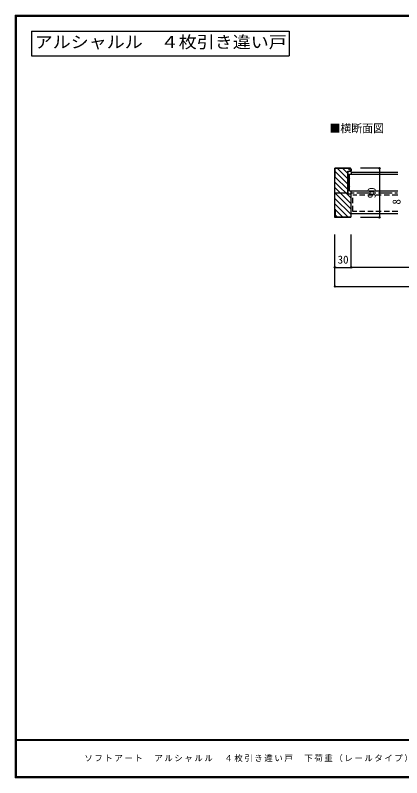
# Model space of a CAD drawing. Units: millimetres at full size, sheet at 1:5. Extents: x -973 to 977, y -718 to 696.
# Drawn here: x -973 to -265, y -701 to 696 of the extents above; entities that cross this region are included whole.
import ezdxf
from ezdxf.enums import TextEntityAlignment as Align

# ---------------------------------------------------------------- set-up
doc = ezdxf.new("R2010")
doc.units = ezdxf.units.MM
doc.header["$LTSCALE"] = 5
doc.header["$PDMODE"] = 32
doc.header["$PDSIZE"] = 2.5
doc.linetypes.add('CHAIN1', pattern=[8, 5, -1, 1, -1])
doc.linetypes.add('DASHED2', pattern=[3, 2, -1])
for name, color, linetype in [('0-1_通り芯', 4, 'CHAIN1'), ('0-4_枠', 3, 'Continuous'), ('0-6_扉', 6, 'Continuous'), ('0-7_金物', 3, 'Continuous'), ('0-A_文字', 3, 'Continuous'), ('0-B_寸法', 7, 'Continuous'), ('0-C_ハッチ', 4, 'Continuous'), ('F-1_枠', 6, 'Continuous'), ('F-A_文字', 7, 'Continuous')]:
    doc.layers.add(name, color=color, linetype=linetype)
doc.styles.add('ＭＳ ゴシック', font='')
doc.styles.get('ＭＳ ゴシック').set_extended_font_data('MS Gothic')

msp = doc.modelspace()

# ---------------------------------------------------------------- linework, layer by layer
at = {"layer": '0-1_通り芯'}
msp.add_line((-387.506, 370.494), (-272.466, 370.494), dxfattribs=at)
at = {"layer": '0-4_枠'}
for p, q in [((-387.506, 325.494), (-387.506, 415.494)), ((-358.92, 415.494), (-387.506, 415.494)), ((-387.006, 400.494), (-387.006, 414.994)), ((-359.127, 414.994), (-387.006, 414.994)), ((-364.006, 368.494), (-364.006, 410.494)), ((-364.006, 410.494), (-358.006, 410.494)), ((-363.506, 368.994), (-363.506, 409.994)), ((-363.506, 409.994), (-357.506, 409.994)), ((-359.127, 414.994), (-358.006, 413.872)), ((-357.506, 414.079), (-358.92, 415.494)), ((-358.006, 413.872), (-358.006, 410.494)), ((-357.506, 414.079), (-357.506, 409.994)), ((-387.006, 400.494), (-387.506, 400.494)), ((-364.006, 368.494), (-358.006, 368.494)), ((-363.506, 368.994), (-357.506, 368.994)), ((-358.006, 327.408), (-358.006, 368.494)), ((-357.506, 326.908), (-357.506, 368.994)), ((-387.006, 340.494), (-387.506, 340.494)), ((-387.006, 340.494), (-387.006, 325.994)), ((-358.92, 325.494), (-387.506, 325.494)), ((-359.42, 325.994), (-387.006, 325.994)), ((-358.006, 327.408), (-359.42, 325.994)), ((-358.92, 325.494), (-357.506, 326.908))]:
    msp.add_line(p, q, dxfattribs=at)
at = {"layer": '0-6_扉'}
msp.add_line((-360.506, 374.494), (-272.466, 374.494), dxfattribs=at)
at = {"layer": '0-6_扉', "color": 2, "linetype": 'DASHED2'}
for p, q in [((-354.506, 336.494), (-354.506, 366.494)), ((-272.466, 366.494), (-354.506, 366.494)), ((-272.466, 336.494), (-354.506, 336.494))]:
    msp.add_line(p, q, dxfattribs=at)
at = {"layer": '0-6_扉'}
msp.add_lwpolyline([(-360.506, 374.494), (-360.506, 404.494), (-272.466, 404.494)], dxfattribs=at)
at = {"layer": '0-7_金物', "color": 4}
for p, q in [((-357.506, 408.494), (-357.506, 404.494)), ((-357.506, 408.494), (-272.466, 408.494)), ((-357.506, 366.494), (-357.506, 374.494)), ((-357.506, 333.494), (-357.506, 336.494)), ((-357.506, 332.494), (-272.466, 332.494))]:
    msp.add_line(p, q, dxfattribs=at)
at = {"layer": '0-7_金物', "color": 7}
msp.add_arc((-352.631, 389.494), 10.875, 136.39718, 223.60282, dxfattribs=at)
at = {"layer": '0-A_文字'}
for p, q in [((-943.333, 666.667), (-943.333, 621.667)), ((-943.333, 666.667), (-471.458, 666.667)), ((-471.458, 666.667), (-471.458, 621.667)), ((-943.333, 621.667), (-471.458, 621.667))]:
    msp.add_line(p, q, dxfattribs=at)
at = {"layer": '0-B_寸法', "color": 4}
for p, q in [((-306.084, 415.494), (-340.606, 415.494)), ((-306.084, 415.494), (-306.084, 325.494)), ((-306.084, 325.494), (-340.606, 325.494)), ((-387.506, 198.994), (-387.506, 293.994)), ((360.812, 233.994), (-357.506, 233.994)), ((-387.506, 198.994), (390.812, 198.994))]:
    msp.add_line(p, q, dxfattribs=at)
msp.add_lwpolyline([(-387.506, 233.994), (-357.506, 233.994), (-357.506, 293.994)], dxfattribs=at)
at = {"layer": '0-B_寸法'}
for p in [(-306.084, 415.494), (-306.084, 325.494), (-387.506, 233.994), (-357.506, 233.994), (-387.506, 198.994)]:
    msp.add_point(p, dxfattribs=at)
at = {"layer": '0-C_ハッチ'}
for p, q in [((-387.006, 409.372), (-364.006, 386.372)), ((-382.728, 414.994), (-364.006, 396.272)), ((-372.828, 414.994), (-364.006, 406.171)), ((-362.929, 414.994), (-358.006, 410.071)), ((-387.506, 399.973), (-364.006, 376.473)), ((-387.506, 390.073), (-358.006, 360.573)), ((-387.506, 380.174), (-358.006, 350.674)), ((-387.506, 370.274), (-358.006, 340.774)), ((-387.506, 360.375), (-358.006, 330.875)), ((-387.506, 350.475), (-363.024, 325.994)), ((-387.006, 340.076), (-372.923, 325.994)), ((-387.006, 330.176), (-382.823, 325.994))]:
    msp.add_line(p, q, dxfattribs=at)
at = {"layer": 'F-1_枠'}
for p, q in [((-973.347, 695.833), (-973.347, -700.833)), ((-973.347, 695.833), (976.653, 695.833)), ((-973.347, 695), (976.653, 695)), ((-973.347, 694.167), (976.653, 694.167)), ((-972.514, 695.833), (-972.514, -700.833)), ((-971.68, 695.833), (-971.68, -700.833)), ((976.653, -631.667), (-973.347, -631.667)), ((976.653, -632.5), (-973.347, -632.5)), ((976.653, -699.167), (-973.347, -699.167)), ((976.653, -700), (-973.347, -700)), ((976.653, -700.833), (-973.347, -700.833))]:
    msp.add_line(p, q, dxfattribs=at)

# ---------------------------------------------------------------- texts
at = {"layer": '0-A_文字', "style": 'ＭＳ ゴシック', "width": 1.1}
msp.add_text('アルシャルル\u3000４枚引き違い戸', height=21.99, dxfattribs=at).set_placement((-937.708, 629.167), align=Align.BOTTOM_LEFT)
at = {"layer": '0-A_文字', "color": 7, "style": 'ＭＳ ゴシック'}
msp.add_text('■横断面図', height=14.66, dxfattribs=at).set_placement((-397.506, 476.994), align=Align.BOTTOM_LEFT)
at = {"layer": '0-B_寸法', "style": 'ＭＳ ゴシック'}
for s, p in [('90', (-308.584, 360.494)), ('8', (-262.928, 349.093))]:
    msp.add_text(s, height=14.66, rotation=90, dxfattribs=at).set_placement(p, align=Align.BOTTOM_LEFT)
msp.add_text('30', height=14.66, dxfattribs=at).set_placement((-382.506, 236.494), align=Align.BOTTOM_LEFT)
at = {"layer": 'F-A_文字', "insert": (-846.68, -673.333), "char_height": 11, "attachment_point": 7, "style": 'ＭＳ ゴシック'}
msp.add_mtext('\\T1.19;ソフトアート\u3000アルシャルル\u3000４枚引き違い戸\u3000下荷重（レールタイプ）ドアＨ2,142\u3000枠外Ｗ3,237', dxfattribs=at)

doc.saveas('drawing.dxf')
